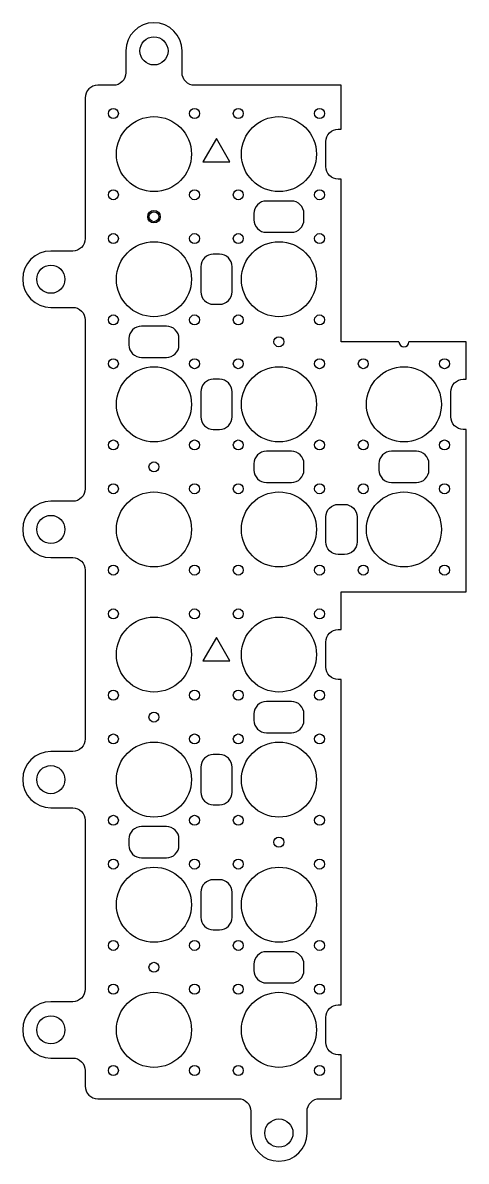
# Model space of a CAD drawing. Extents: x 7450 to 7592, y 1013 to 1377.
import ezdxf

# ---------------------------------------------------------------- set-up
doc = ezdxf.new("R2010")
doc.units = 0
doc.header["$LTSCALE"] = 10
doc.layers.get('DEFPOINTS').update_dxf_attribs({"linetype": 'CONTINUOUS'})
doc.layers.add('A-DETL-___2', color=2, linetype='CONTINUOUS')

# ---------------------------------------------------------------- blocks, each defined once
blk = doc.blocks.new('PLATE_ONE')
at = {"layer": 'A-DETL-___2'}
for points in [[(78.4, -93.05), (59.95, -93.05), (59.95, -41), (59, -41, -0.414214), (55, -37), (55, -29, -0.414214), (59, -25), (59.95, -25), (59.95, -11), (13, -11, -0.414214), (9, -7), (9, 0, 1), (-9, 0), (-9, -7, -0.414214), (-13, -11), (-18, -11, 0.414214), (-22, -15), (-22, -60, -0.414214), (-26, -64), (-33, -64, 1), (-33, -82), (-26, -82, -0.414214), (-22, -86), (-22, -140, -0.414214), (-26, -144), (-33, -144, 1), (-33, -162), (-26, -162, -0.414214), (-22, -166), (-22, -220, -0.414214), (-26, -224), (-33, -224, 1), (-33, -242), (-26, -242, -0.414214), (-22, -246), (-22, -300, -0.414214), (-26, -304), (-33, -304, 1), (-33, -322), (-26, -322, -0.414214), (-22, -326), (-22, -331, 0.414214), (-18, -335), (27, -335, -0.414214), (31, -339), (31, -346, 1), (49, -346), (49, -339, -0.414214), (53, -335), (59.95, -335), (59.95, -321), (59, -321, -0.414214), (55, -317), (55, -309, -0.414214), (59, -305), (59.95, -305), (59.95, -201), (59, -201, -0.414214), (55, -197), (55, -189, -0.414214), (59, -185), (59.95, -185)], [(99.95, -121), (99, -121, -0.414214), (95, -117), (95, -109, -0.414214), (99, -105), (99.95, -105), (99.95, -93.05), (81.6, -93.05)]]:
    blk.add_lwpolyline(points, format="xyb", dxfattribs=at)
for points in [[(20, -28), (15.67, -35.5), (24.33, -35.5)], [(20, -187.51), (15.67, -195.01), (24.33, -195.01)]]:
    blk.add_lwpolyline(points, close=True, dxfattribs=at)
for points in [[(36, -58), (44, -58, 0.414214), (48, -54), (48, -52, 0.414214), (44, -48), (36, -48, 0.414214), (32, -52), (32, -54, 0.414214)], [(15, -69), (15, -77, 0.414214), (19, -81), (21, -81, 0.414214), (25, -77), (25, -69, 0.414214), (21, -65), (19, -65, 0.414214)], [(-4, -98), (4, -98, 0.414214), (8, -94), (8, -92, 0.414214), (4, -88), (-4, -88, 0.414214), (-8, -92), (-8, -94, 0.414214)], [(15, -109), (15, -117, 0.414214), (19, -121), (21, -121, 0.414214), (25, -117), (25, -109, 0.414214), (21, -105), (19, -105, 0.414214)], [(36, -138), (44, -138, 0.414214), (48, -134), (48, -132, 0.414214), (44, -128), (36, -128, 0.414214), (32, -132), (32, -134, 0.414214)], [(76, -138), (84, -138, 0.414214), (88, -134), (88, -132, 0.414214), (84, -128), (76, -128, 0.414214), (72, -132), (72, -134, 0.414214)], [(55, -157), (55, -149, -0.414214), (59, -145), (61, -145, -0.414214), (65, -149), (65, -157, -0.414214), (61, -161), (59, -161, -0.414214)], [(36, -218), (44, -218, 0.414214), (48, -214), (48, -212, 0.414214), (44, -208), (36, -208, 0.414214), (32, -212), (32, -214, 0.414214)], [(15, -229), (15, -237, 0.414214), (19, -241), (21, -241, 0.414214), (25, -237), (25, -229, 0.414214), (21, -225), (19, -225, 0.414214)], [(-4, -258), (4, -258, 0.414214), (8, -254), (8, -252, 0.414214), (4, -248), (-4, -248, 0.414214), (-8, -252), (-8, -254, 0.414214)], [(15, -269), (15, -277, 0.414214), (19, -281), (21, -281, 0.414214), (25, -277), (25, -269, 0.414214), (21, -265), (19, -265, 0.414214)], [(36, -298), (44, -298, 0.414214), (48, -294), (48, -292, 0.414214), (44, -288), (36, -288, 0.414214), (32, -292), (32, -294, 0.414214)]]:
    blk.add_lwpolyline(points, format="xyb", close=True, dxfattribs=at)
blk.add_lwpolyline([(59.95, -185), (59.95, -172.95), (99.95, -172.95), (99.95, -121)], dxfattribs=at)
for centre, radius in [((0, 0), 4.5), ((-13, -20), 1.6), ((0, -33), 12), ((13, -20), 1.6), ((27, -20), 1.6), ((40, -33), 12), ((53, -20), 1.6), ((-13, -46), 1.6), ((13, -46), 1.6), ((27, -46), 1.6), ((53, -46), 1.6), ((0, -53), 2), ((0, -53), 1.6), ((-13, -60), 1.6), ((0, -73), 12), ((13, -60), 1.6), ((27, -60), 1.6), ((40, -73), 12), ((53, -60), 1.6), ((-33, -73), 4.5), ((-13, -86), 1.6), ((13, -86), 1.6), ((27, -86), 1.6), ((53, -86), 1.6), ((40, -93), 1.6), ((-13, -100), 1.6), ((0, -113), 12), ((13, -100), 1.6), ((27, -100), 1.6), ((40, -113), 12), ((53, -100), 1.6), ((67, -100), 1.6), ((80, -113), 12), ((93, -100), 1.6), ((-13, -126), 1.6), ((13, -126), 1.6), ((27, -126), 1.6), ((53, -126), 1.6), ((67, -126), 1.6), ((93, -126), 1.6), ((0, -133), 1.6), ((-13, -140), 1.6), ((0, -153), 12), ((13, -140), 1.6), ((27, -140), 1.6), ((40, -153), 12), ((53, -140), 1.6), ((67, -140), 1.6), ((80, -153), 12), ((93, -140), 1.6), ((-33, -153), 4.5), ((-13, -166), 1.6), ((13, -166), 1.6), ((27, -166), 1.6), ((53, -166), 1.6), ((67, -166), 1.6), ((93, -166), 1.6), ((-13, -180), 1.6), ((0, -193), 12), ((13, -180), 1.6), ((27, -180), 1.6), ((40, -193), 12), ((53, -180), 1.6), ((-13, -206), 1.6), ((13, -206), 1.6), ((27, -206), 1.6), ((53, -206), 1.6), ((0, -213), 1.6), ((13, -220), 1.6), ((53, -220), 1.6), ((-13, -220), 1.6), ((0, -233), 12), ((27, -220), 1.6), ((40, -233), 12), ((-33, -233), 4.5), ((-13, -246), 1.6), ((13, -246), 1.6), ((27, -246), 1.6), ((53, -246), 1.6), ((40, -253), 1.6), ((-13, -260), 1.6), ((13, -260), 1.6), ((27, -260), 1.6), ((53, -260), 1.6), ((0, -273), 12), ((40, -273), 12), ((-13, -286), 1.6), ((13, -286), 1.6), ((27, -286), 1.6), ((53, -286), 1.6), ((0, -293), 1.6), ((-13, -300), 1.6), ((13, -300), 1.6), ((27, -300), 1.6), ((53, -300), 1.6), ((0, -313), 12), ((40, -313), 12), ((-33, -313), 4.5), ((-13, -326), 1.6), ((13, -326), 1.6), ((27, -326), 1.6), ((53, -326), 1.6), ((40, -346), 4.5)]:
    blk.add_circle(centre, radius, dxfattribs=at)
blk.add_arc((80, -93), 1.6, 181.7908, 358.2092, dxfattribs=at)

msp = doc.modelspace()

# ---------------------------------------------------------------- block references
at = {"layer": 'DEFPOINTS'}
msp.add_blockref('PLATE_ONE', (7491.75, 1367.83), dxfattribs=at)

doc.saveas('drawing.dxf')
